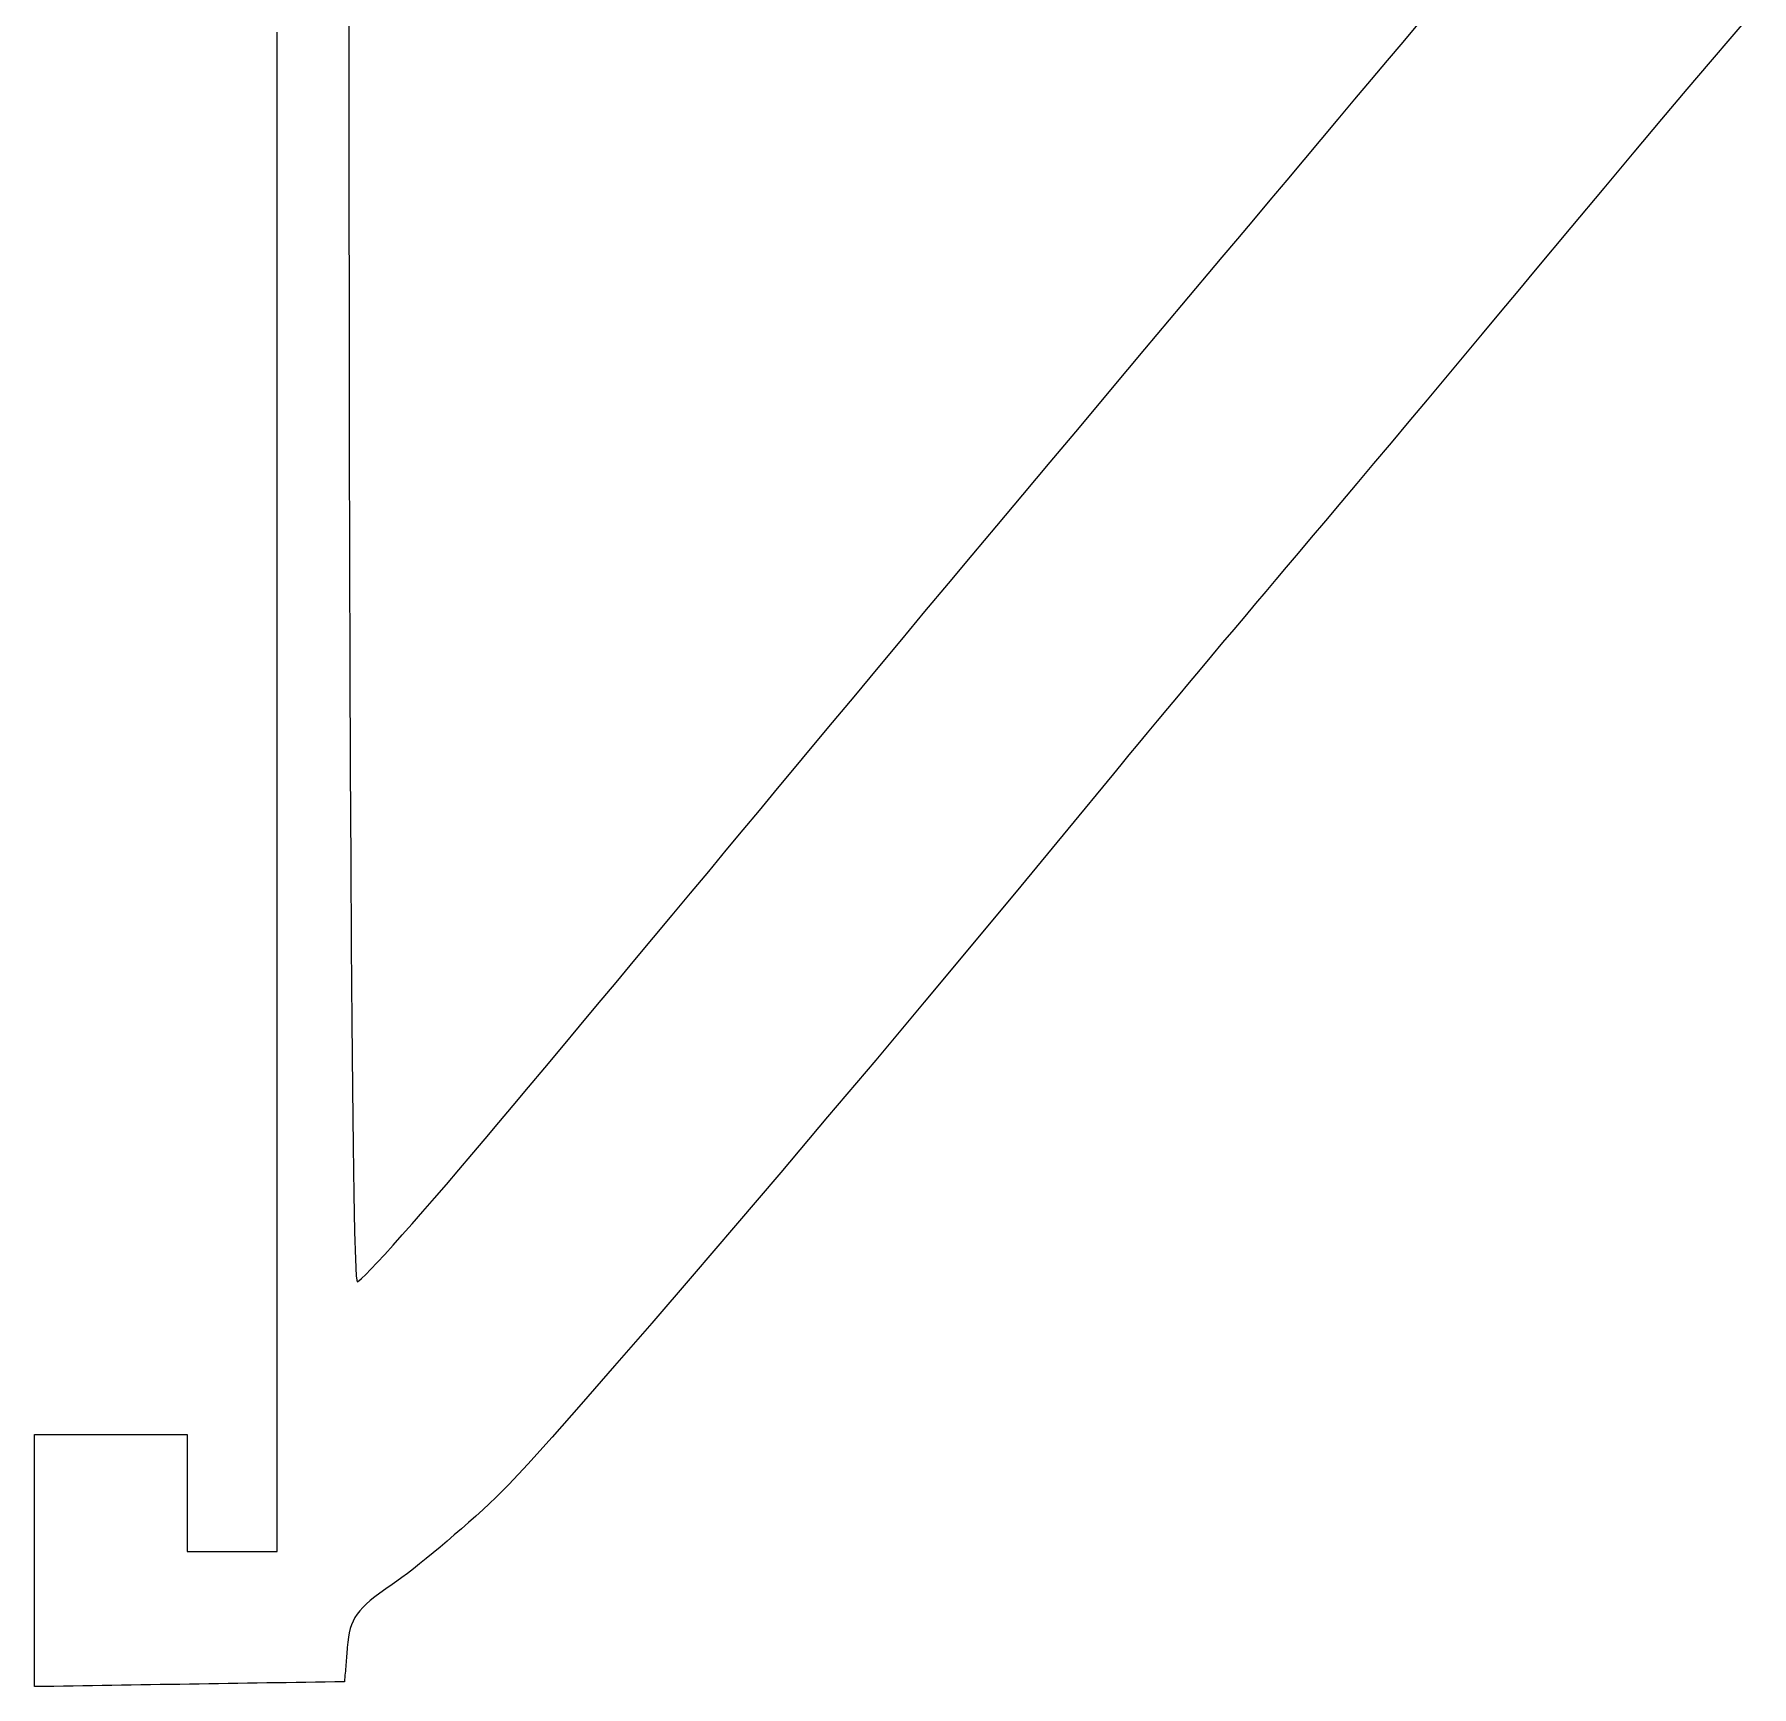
# Model space of a CAD drawing. Extents: x 0 to 85, y 0 to 104.
# Drawn here: x 0 to 53.9, y 0 to 51.9 of the extents above; entities that cross this region are included whole.
import ezdxf

# ---------------------------------------------------------------- set-up
doc = ezdxf.new("R2010")
doc.units = 0
doc.layers.add('Layer_1', color=7, linetype='CONTINUOUS')

msp = doc.modelspace()

# ---------------------------------------------------------------- linework, layer by layer
at = {"layer": 'Layer_1', "color": 7}
for p, q in [((9.878979, 55.461785), (9.877766, 51.23667)), ((53.917624, 52.523555), (53.292132, 51.798659)), ((7.62, 48.96125), (7.62, 51.942222)), ((42.971305, 51.628812), (43.436235, 52.182461)), ((53.292132, 51.798659), (52.617108, 51.009746)), ((9.877766, 51.23667), (9.878951, 46.975854)), ((42.4847, 51.049404), (42.971305, 51.628812)), ((41.980372, 50.448942), (42.4847, 51.049404)), ((52.617108, 51.009746), (51.885297, 50.148449)), ((41.462269, 49.832126), (41.980372, 50.448942)), ((51.885297, 50.148449), (51.089447, 49.206403)), ((40.934344, 49.203659), (41.462269, 49.832126)), ((40.400543, 48.568247), (40.934344, 49.203659)), ((51.089447, 49.206403), (50.222302, 48.175236)), ((7.62, 45.980275), (7.62, 48.96125)), ((39.864817, 47.930589), (40.400543, 48.568247)), ((50.222302, 48.175236), (49.276607, 47.046581)), ((39.331121, 47.295388), (39.864817, 47.930589)), ((9.878951, 46.975854), (9.882488, 42.911825)), ((38.803399, 46.667348), (39.331121, 47.295388)), ((49.276607, 47.046581), (48.245107, 45.812076)), ((38.285606, 46.051169), (38.803399, 46.667348)), ((7.62, 42.999303), (7.62, 45.980275)), ((37.78169, 45.451554), (38.285606, 46.051169)), ((37.295599, 44.87321), (37.78169, 45.451554)), ((48.245107, 45.812076), (47.12055, 44.463348)), ((36.030081, 43.367448), (37.295599, 44.87321)), ((47.12055, 44.463348), (46.578229, 43.812704)), ((46.578229, 43.812704), (46.020883, 43.144678)), ((34.868048, 41.984477), (36.030081, 43.367448)), ((46.020883, 43.144678), (45.452685, 42.464249)), ((7.62, 40.018331), (7.62, 42.999303)), ((9.882488, 42.911825), (9.88829, 39.055369)), ((45.452685, 42.464249), (44.877812, 41.776389)), ((33.79838, 40.711017), (34.868048, 41.984477)), ((44.877812, 41.776389), (44.300436, 41.086079)), ((44.300436, 41.086079), (43.724731, 40.398298)), ((32.809965, 39.533786), (33.79838, 40.711017)), ((7.62, 37.037358), (7.62, 40.018331)), ((43.724731, 40.398298), (43.154877, 39.718021)), ((31.891687, 38.439498), (32.809965, 39.533786)), ((43.154877, 39.718021), (42.595041, 39.050224)), ((9.88829, 39.055369), (9.896288, 35.417253)), ((42.595041, 39.050224), (42.049404, 38.399891)), ((31.03243, 37.414873), (31.891687, 38.439498)), ((42.049404, 38.399891), (41.522139, 37.771994)), ((41.522139, 37.771994), (41.017419, 37.171513)), ((30.221078, 36.446625), (31.03243, 37.414873)), ((7.62, 34.056386), (7.62, 37.037358)), ((41.017419, 37.171513), (40.539419, 36.603428)), ((29.446514, 35.521475), (30.221078, 36.446625)), ((40.539419, 36.603428), (40.092311, 36.072709)), ((40.092311, 36.072709), (39.680278, 35.584343)), ((9.896288, 35.417253), (9.906409, 32.008257)), ((28.697623, 34.626136), (29.446514, 35.521475)), ((39.307485, 35.1433), (38.978112, 34.754562)), ((39.680278, 35.584343), (39.307485, 35.1433)), ((27.963292, 33.747328), (28.697623, 34.626136)), ((38.978112, 34.754562), (38.664529, 34.384546)), ((7.62, 31.075411), (7.62, 34.056386)), ((38.338063, 33.998443), (38.001332, 33.599373)), ((38.664529, 34.384546), (38.338063, 33.998443)), ((27.232403, 32.871767), (27.963292, 33.747328)), ((38.001332, 33.599373), (37.656951, 33.190469)), ((37.656951, 33.190469), (37.307531, 32.774857)), ((26.49384, 31.986168), (27.232403, 32.871767)), ((36.955688, 32.355664), (36.604036, 31.936017)), ((37.307531, 32.774857), (36.955688, 32.355664)), ((9.906409, 32.008257), (9.918581, 28.839159)), ((25.736488, 31.077251), (26.49384, 31.986168)), ((36.604036, 31.936017), (36.255187, 31.519045)), ((36.255187, 31.519045), (35.911759, 31.10787)), ((7.62, 28.094439), (7.62, 31.075411)), ((24.949231, 30.131731), (25.736488, 31.077251)), ((35.911759, 31.10787), (35.576363, 30.705627)), ((35.251616, 30.315438), (34.940133, 29.940432)), ((35.576363, 30.705627), (35.251616, 30.315438)), ((24.120954, 29.136324), (24.949231, 30.131731)), ((34.940133, 29.940432), (34.644522, 29.583734)), ((23.24054, 28.077751), (24.120954, 29.136324)), ((34.367405, 29.248477), (34.11139, 28.937781)), ((34.644522, 29.583734), (34.367405, 29.248477)), ((9.918581, 28.839159), (9.932732, 25.920732)), ((33.879096, 28.65478), (32.452911, 26.919074)), ((34.11139, 28.937781), (33.879096, 28.65478)), ((7.62, 25.113467), (7.62, 28.094439)), ((22.763195, 27.503912), (23.24054, 28.077751)), ((22.256627, 26.895339), (22.763195, 27.503912)), ((21.725274, 26.257347), (22.256627, 26.895339)), ((32.452911, 26.919074), (30.976578, 25.133248)), ((9.932732, 25.920732), (9.948787, 23.263757)), ((21.173577, 25.59526), (21.725274, 26.257347)), ((20.605974, 24.91439), (21.173577, 25.59526)), ((7.62, 22.132492), (7.62, 25.113467)), ((20.026904, 24.220058), (20.605974, 24.91439)), ((30.976578, 25.133248), (29.466975, 23.317072)), ((19.440806, 23.517579), (20.026904, 24.220058)), ((9.948787, 23.263757), (9.966674, 20.879007)), ((18.85212, 22.812272), (19.440806, 23.517579)), ((29.466975, 23.317072), (27.940975, 21.490312)), ((18.265284, 22.109454), (18.85212, 22.812272)), ((7.62, 19.151519), (7.62, 22.132492)), ((17.684738, 21.414442), (18.265284, 22.109454)), ((17.11492, 20.732554), (17.684738, 21.414442)), ((27.940975, 21.490312), (26.415449, 19.672742)), ((9.966674, 20.879007), (9.986323, 18.777262)), ((16.560271, 20.069106), (17.11492, 20.732554)), ((16.025229, 19.429418), (16.560271, 20.069106)), ((15.514233, 18.818808), (16.025229, 19.429418)), ((26.415449, 19.672742), (24.907272, 17.884127)), ((7.62, 16.170547), (7.62, 19.151519)), ((9.986323, 18.777262), (10.007659, 16.969295)), ((15.031722, 18.242589), (15.514233, 18.818808)), ((14.582135, 17.706085), (15.031722, 18.242589)), ((24.907272, 17.884127), (23.433317, 16.144244)), ((14.154388, 17.197543), (14.582135, 17.706085)), ((10.007659, 16.969295), (10.030609, 15.465884)), ((13.736014, 16.703205), (14.154388, 17.197543)), ((12.936444, 15.767551), (13.329273, 16.225688)), ((13.329273, 16.225688), (13.736014, 16.703205)), ((7.62, 13.189572), (7.62, 16.170547)), ((12.559804, 15.331354), (12.936444, 15.767551)), ((23.433317, 16.144244), (22.010458, 14.472851)), ((10.030609, 15.465884), (10.055103, 14.277796)), ((12.201635, 14.919659), (12.559804, 15.331354)), ((11.864213, 14.535013), (12.201635, 14.919659)), ((10.055103, 14.277796), (10.081068, 13.415833)), ((11.26073, 13.857172), (11.549819, 14.180006)), ((11.549819, 14.180006), (11.864213, 14.535013)), ((22.010458, 14.472851), (20.655569, 12.889725)), ((10.767588, 13.318268), (10.999227, 13.569079)), ((10.999227, 13.569079), (11.26073, 13.857172)), ((7.62, 10.2086), (7.62, 13.189572)), ((10.081068, 13.415833), (10.108429, 12.890758)), ((10.403018, 12.938821), (10.568092, 13.107335)), ((10.568092, 13.107335), (10.767588, 13.318268)), ((10.108429, 12.890758), (10.137115, 12.713325)), ((10.137115, 12.713325), (10.18525, 12.739289)), ((10.18525, 12.739289), (10.274644, 12.815292)), ((10.274644, 12.815292), (10.403018, 12.938821)), ((20.655569, 12.889725), (19.385523, 11.414663)), ((19.385523, 11.414663), (18.217193, 10.067362)), ((7.62, 7.227628), (7.62, 10.2086)), ((18.217193, 10.067362), (17.167454, 8.867663)), ((17.167454, 8.867663), (16.253177, 7.835323)), ((0, 7.668177), (0, 7.915544)), ((0, 7.915544), (0.149931, 7.915544)), ((0, 7.420809), (0, 7.668177)), ((0.149931, 7.915544), (0.299861, 7.915544)), ((0.299861, 7.915544), (0.449792, 7.915544)), ((0.449792, 7.915544), (0.599722, 7.915544)), ((0.599722, 7.915544), (0.749653, 7.915544)), ((0.749653, 7.915544), (0.899583, 7.915544)), ((0.899583, 7.915544), (1.049514, 7.915544)), ((1.049514, 7.915544), (1.199444, 7.915544)), ((1.199444, 7.915544), (1.349375, 7.915544)), ((1.349375, 7.915544), (1.499306, 7.915544)), ((1.499306, 7.915544), (1.649236, 7.915544)), ((1.649236, 7.915544), (1.799167, 7.915544)), ((1.799167, 7.915544), (1.949097, 7.915544)), ((1.949097, 7.915544), (2.099028, 7.915544)), ((2.099028, 7.915544), (2.248958, 7.915544)), ((2.248958, 7.915544), (2.398889, 7.915544)), ((2.398889, 7.915544), (2.548819, 7.915544)), ((2.548819, 7.915544), (2.69875, 7.915544)), ((2.69875, 7.915544), (2.848681, 7.915544)), ((2.848681, 7.915544), (2.998611, 7.915544)), ((2.998611, 7.915544), (3.148542, 7.915544)), ((3.148542, 7.915544), (3.298472, 7.915544)), ((3.298472, 7.915544), (3.448403, 7.915544)), ((3.448403, 7.915544), (3.598333, 7.915544)), ((3.598333, 7.915544), (3.748264, 7.915544)), ((3.748264, 7.915544), (3.898194, 7.915544)), ((3.898194, 7.915544), (4.048125, 7.915544)), ((4.048125, 7.915544), (4.198056, 7.915544)), ((4.198056, 7.915544), (4.347986, 7.915544)), ((4.347986, 7.915544), (4.497917, 7.915544)), ((4.497917, 7.915544), (4.647847, 7.915544)), ((4.647847, 7.915544), (4.797778, 7.915544)), ((4.797778, 7.915544), (4.797778, 7.800878)), ((4.797778, 7.800878), (4.797778, 7.686239)), ((4.797778, 7.686239), (4.797778, 7.571572)), ((4.797778, 7.571572), (4.797778, 7.456933)), ((16.253177, 7.835323), (15.491238, 6.990067)), ((0, 7.173469), (0, 7.420809)), ((0, 6.926102), (0, 7.173469)), ((4.797778, 7.456933), (4.797778, 7.342266)), ((4.797778, 7.342266), (4.797778, 7.227628)), ((4.797778, 7.227628), (4.797778, 7.112961)), ((4.797778, 7.112961), (4.797778, 6.998322)), ((7.62, 4.246656), (7.62, 7.227628)), ((0, 6.678734), (0, 6.926102)), ((0, 6.431366), (0, 6.678734)), ((4.797778, 6.998322), (4.797778, 6.883655)), ((4.797778, 6.883655), (4.797778, 6.769017)), ((4.797778, 6.769017), (4.797778, 6.65435)), ((4.797778, 6.65435), (4.797778, 6.539711)), ((4.797778, 6.539711), (4.797778, 6.425044)), ((15.491238, 6.990067), (14.89851, 6.351709)), ((0, 6.184026), (0, 6.431366)), ((0, 5.936659), (0, 6.184026)), ((0, 5.689291), (0, 5.936659)), ((4.797778, 6.425044), (4.797778, 6.310406)), ((4.797778, 6.310406), (4.797778, 6.195739)), ((4.797778, 6.195739), (4.797778, 6.0811)), ((4.797778, 6.0811), (4.797778, 5.966433)), ((4.797778, 5.966433), (4.797778, 5.851794)), ((14.491866, 5.940003), (14.287775, 5.748459)), ((14.89851, 6.351709), (14.491866, 5.940003)), ((0, 5.441923), (0, 5.689291)), ((0, 5.194584), (0, 5.441923)), ((4.797778, 5.851794), (4.797778, 5.737128)), ((4.797778, 5.737128), (4.797778, 5.622489)), ((4.797778, 5.622489), (4.797778, 5.507822)), ((4.797778, 5.507822), (4.797778, 5.393183)), ((4.797778, 5.393183), (4.797778, 5.278516)), ((14.075961, 5.553161), (13.858096, 5.355464)), ((14.287775, 5.748459), (14.075961, 5.553161)), ((0, 4.947216), (0, 5.194584)), ((0, 4.699848), (0, 4.947216)), ((4.797778, 5.278516), (4.797778, 5.163878)), ((4.797778, 5.163878), (4.797778, 5.049211)), ((4.797778, 5.049211), (4.797778, 4.934572)), ((4.797778, 4.934572), (4.797778, 4.819905)), ((13.410885, 4.958575), (13.184881, 4.762177)), ((13.635847, 5.156808), (13.410885, 4.958575)), ((13.858096, 5.355464), (13.635847, 5.156808)), ((0, 4.45248), (0, 4.699848)), ((0, 4.205141), (0, 4.45248)), ((4.797778, 4.819905), (4.797778, 4.705267)), ((4.797778, 4.705267), (4.797778, 4.5906)), ((4.797778, 4.5906), (4.797778, 4.475961)), ((4.797778, 4.475961), (4.797778, 4.361294)), ((4.797778, 4.361294), (4.797778, 4.246656)), ((12.736423, 4.380471), (12.517309, 4.197958)), ((12.959504, 4.568996), (12.736423, 4.380471)), ((13.184881, 4.762177), (12.959504, 4.568996)), ((0, 3.957773), (0, 4.205141)), ((0.000008, 3.711322), (0, 3.957773)), ((4.797778, 4.246656), (4.885972, 4.246656)), ((4.885972, 4.246656), (4.974167, 4.246656)), ((4.974167, 4.246656), (5.062361, 4.246656)), ((5.062361, 4.246656), (5.150556, 4.246656)), ((5.150556, 4.246656), (5.23875, 4.246656)), ((5.23875, 4.246656), (5.326944, 4.246656)), ((5.326944, 4.246656), (5.415139, 4.246656)), ((5.415139, 4.246656), (5.503333, 4.246656)), ((5.503333, 4.246656), (5.591528, 4.246656)), ((5.591528, 4.246656), (5.679722, 4.246656)), ((5.679722, 4.246656), (5.767917, 4.246656)), ((5.767917, 4.246656), (5.856111, 4.246656)), ((5.856111, 4.246656), (5.944306, 4.246656)), ((5.944306, 4.246656), (6.0325, 4.246656)), ((6.0325, 4.246656), (6.120694, 4.246656)), ((6.120694, 4.246656), (6.208889, 4.246656)), ((6.208889, 4.246656), (6.297083, 4.246656)), ((6.297083, 4.246656), (6.385278, 4.246656)), ((6.385278, 4.246656), (6.473472, 4.246656)), ((6.473472, 4.246656), (6.561667, 4.246656)), ((6.561667, 4.246656), (6.649861, 4.246656)), ((6.649861, 4.246656), (6.738056, 4.246656)), ((6.738056, 4.246656), (6.82625, 4.246656)), ((6.82625, 4.246656), (6.914444, 4.246656)), ((6.914444, 4.246656), (7.002639, 4.246656)), ((7.002639, 4.246656), (7.090833, 4.246656)), ((7.090833, 4.246656), (7.179028, 4.246656)), ((7.179028, 4.246656), (7.267222, 4.246656)), ((7.267222, 4.246656), (7.355417, 4.246656)), ((7.355417, 4.246656), (7.443611, 4.246656)), ((7.443611, 4.246656), (7.531806, 4.246656)), ((7.531806, 4.246656), (7.62, 4.246656)), ((12.097662, 3.856639), (11.900467, 3.700626)), ((12.303832, 4.022867), (12.097662, 3.856639)), ((12.517309, 4.197958), (12.303832, 4.022867)), ((0.000008, 3.463955), (0.000008, 3.711322)), ((0.000008, 3.216615), (0.000008, 3.463955)), ((11.37944, 3.308027), (11.234849, 3.206963)), ((11.539686, 3.424923), (11.37944, 3.308027)), ((11.713919, 3.556241), (11.539686, 3.424923)), ((11.900467, 3.700626), (11.713919, 3.556241)), ((0.000008, 2.969247), (0.000008, 3.216615)), ((0.000008, 2.721879), (0.000008, 2.969247)), ((0.000008, 2.474512), (0.000008, 2.721879)), ((10.546691, 2.702717), (10.420549, 2.593045)), ((10.69, 2.817271), (10.546691, 2.702717)), ((10.851669, 2.9384), (10.69, 2.817271)), ((11.032888, 3.067743), (10.851669, 2.9384)), ((11.234849, 3.206963), (11.032888, 3.067743)), ((0.000008, 2.227172), (0.000008, 2.474512)), ((0.000008, 1.979804), (0.000008, 2.227172)), ((10.063836, 2.169768), (10.005664, 2.059476)), ((10.133219, 2.276617), (10.063836, 2.169768)), ((10.215005, 2.381661), (10.133219, 2.276617)), ((10.310384, 2.486563), (10.215005, 2.381661)), ((10.420549, 2.593045), (10.310384, 2.486563)), ((0.000008, 1.732437), (0.000008, 1.979804)), ((0.000008, 1.485069), (0.000008, 1.732437)), ((9.886504, 1.691091), (9.861265, 1.550234)), ((9.918189, 1.821788), (9.886504, 1.691091)), ((9.957512, 1.944047), (9.918189, 1.821788)), ((10.005664, 2.059476), (9.957512, 1.944047)), ((0.000008, 1.237729), (0.000008, 1.485069)), ((0.000008, 0.990361), (0.000008, 1.237729)), ((9.814275, 1.096787), (9.808732, 1.029477)), ((9.819818, 1.164097), (9.814275, 1.096787)), ((9.82536, 1.231407), (9.819818, 1.164097)), ((9.841281, 1.397552), (9.82536, 1.231407)), ((9.861265, 1.550234), (9.841281, 1.397552)), ((0.000008, 0.742994), (0.000008, 0.990361)), ((0.000008, 0.495626), (0.000008, 0.742994)), ((9.769932, 0.558307), (9.764389, 0.490997)), ((9.775475, 0.625617), (9.769932, 0.558307)), ((9.781018, 0.692927), (9.775475, 0.625617)), ((9.78656, 0.760237), (9.781018, 0.692927)), ((9.792103, 0.827547), (9.78656, 0.760237)), ((9.797646, 0.894857), (9.792103, 0.827547)), ((9.803189, 0.962167), (9.797646, 0.894857)), ((9.808732, 1.029477), (9.803189, 0.962167)), ((0.000008, 0.248286), (0.000008, 0.495626)), ((0.000008, 0.000919), (0.000008, 0.248286)), ((0.304279, 0.005716), (0.000008, 0.000919)), ((0.60855, 0.010514), (0.304279, 0.005716)), ((0.912821, 0.015312), (0.60855, 0.010514)), ((1.217092, 0.02011), (0.912821, 0.015312)), ((1.521362, 0.024907), (1.217092, 0.02011)), ((1.825633, 0.029705), (1.521362, 0.024907)), ((2.129904, 0.034503), (1.825633, 0.029705)), ((2.434175, 0.039301), (2.129904, 0.034503)), ((2.738446, 0.044099), (2.434175, 0.039301)), ((3.042717, 0.048896), (2.738446, 0.044099)), ((3.346987, 0.053694), (3.042717, 0.048896)), ((3.651258, 0.058492), (3.346987, 0.053694)), ((3.955529, 0.06329), (3.651258, 0.058492)), ((4.2598, 0.068087), (3.955529, 0.06329)), ((4.564071, 0.072885), (4.2598, 0.068087)), ((4.868342, 0.077683), (4.564071, 0.072885)), ((5.172612, 0.082481), (4.868342, 0.077683)), ((5.476883, 0.087279), (5.172612, 0.082481)), ((5.781154, 0.092076), (5.476883, 0.087279)), ((6.085425, 0.096874), (5.781154, 0.092076)), ((6.389696, 0.101672), (6.085425, 0.096874)), ((6.693967, 0.10647), (6.389696, 0.101672)), ((6.998237, 0.111267), (6.693967, 0.10647)), ((7.302508, 0.116065), (6.998237, 0.111267)), ((7.606779, 0.120863), (7.302508, 0.116065)), ((7.91105, 0.125661), (7.606779, 0.120863)), ((8.215321, 0.130459), (7.91105, 0.125661)), ((8.519592, 0.135256), (8.215321, 0.130459)), ((8.823862, 0.140054), (8.519592, 0.135256)), ((9.128133, 0.144852), (8.823862, 0.140054)), ((9.432404, 0.14965), (9.128133, 0.144852)), ((9.736675, 0.154447), (9.432404, 0.14965)), ((9.742218, 0.221757), (9.736675, 0.154447)), ((9.747761, 0.289067), (9.742218, 0.221757)), ((9.753303, 0.356377), (9.747761, 0.289067)), ((9.758846, 0.423687), (9.753303, 0.356377)), ((9.764389, 0.490997), (9.758846, 0.423687))]:
    msp.add_line(p, q, dxfattribs=at)

doc.saveas('drawing.dxf')
